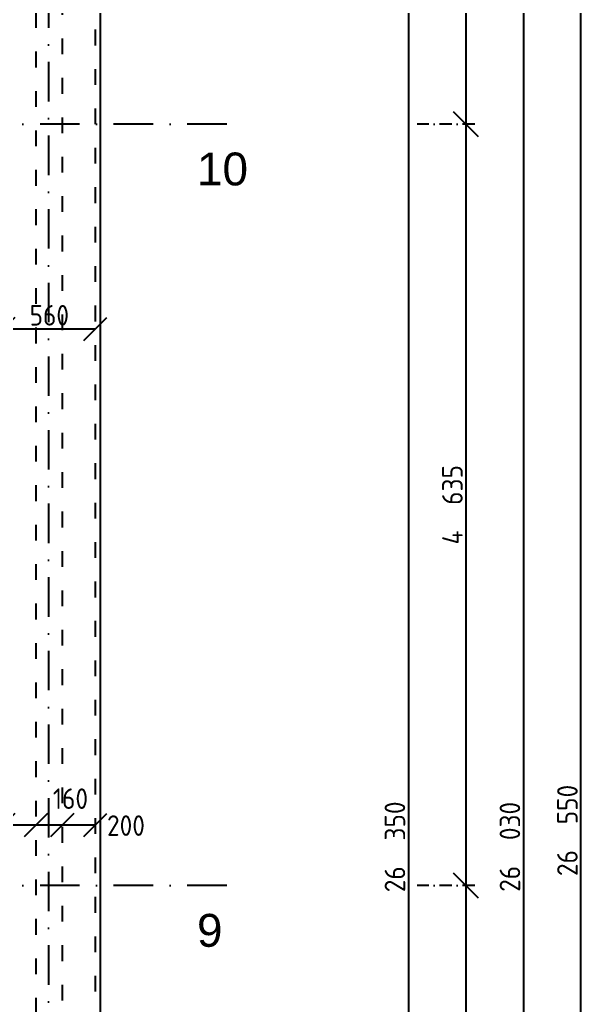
# Model space of a CAD drawing. Extents: x 4511820 to 5180432, y -1526536 to -944957.
# Drawn here: x 5155982 to 5159474, y -962788 to -956788 of the extents above; entities that cross this region are included whole.
import ezdxf

# ---------------------------------------------------------------- set-up
doc = ezdxf.new("R2010")
doc.units = 0
doc.header["$MEASUREMENT"] = 0
doc.linetypes.add('ACAD_ISO03W100', pattern=[30, 12, -18])
doc.linetypes.add('BODKOCIARKOVANA_3', pattern=[5.6, 3, -1.3, 0, -1.3])
doc.layers.get('0').update_dxf_attribs({"linetype": 'CONTINUOUS'})
doc.layers.get('Defpoints').update_dxf_attribs({"color": 61, "linetype": 'CONTINUOUS'})
for name, color, linetype in [('KÓTY', 4, 'CONTINUOUS'), ('osi', 253, 'CONTINUOUS'), ('TENKÁ', 7, 'CONTINUOUS')]:
    doc.layers.add(name, color=color, linetype=linetype)
doc.styles.add('styl1', font='arial.ttf')
doc.styles.add('STYLE1', font='isocp.shx')
doc.dimstyles.new('STANDARD 50', dxfattribs={"dimtxt": 125, "dimasz": 140, "dimexe": 10, "dimexo": 200, "dimgap": 20, "dimtad": 1, "dimdsep": 46, "dimlunit": 6, "dimtxsty": 'STYLE1', "dimblk1": 'OBLIQUE', "dimblk2": 'OBLIQUE', "dimsah": 1, "dimcen": 2.5, "dimse1": 1, "dimse2": 1, "dimadec": 0, "dimazin": 0, "dimtfac": 1, "dimtmove": 1, "dimatfit": 3, "dimldrblk": 'OBLIQUE', "dimfxl": 1, "dimtolj": 1, "dimtzin": 0, "dimarcsym": 0})
doc.dimstyles.new('STANDARD-50', dxfattribs={"dimtxt": 125, "dimasz": 150, "dimexe": 10, "dimexo": 200, "dimgap": 20, "dimtad": 1, "dimdsep": 46, "dimlunit": 6, "dimtxsty": 'STYLE1', "dimblk1": 'OBLIQUE', "dimblk2": 'OBLIQUE', "dimsah": 1, "dimcen": 2.5, "dimse1": 1, "dimse2": 1, "dimadec": 0, "dimazin": 0, "dimtfac": 1, "dimtmove": 1, "dimatfit": 3, "dimldrblk": 'OBLIQUE', "dimfxl": 1, "dimtolj": 1, "dimtzin": 0, "dimarcsym": 0})

# ---------------------------------------------------------------- blocks, each defined once
blk = doc.blocks.new('_OBLIQUE')
at = {"color": 0, "linetype": 'ByBlock'}
blk.add_line((-0.5, -0.5), (0.5, 0.5), dxfattribs=at)
blk = doc.blocks.new('*D14723')
at = {"layer": 'Defpoints', "color": 0}
for p in [(5156157.5, -953473.5), (5156157.5, -957423.5), (5158699, -957423.5)]:
    blk.add_point(p, dxfattribs=at)
at = {"layer": 'KÓTY', "color": 0, "lineweight": -2}
blk.add_line((5158699, -953473.5), (5158699, -957423.5), dxfattribs=at)
at = {"layer": 'KÓTY', "color": 0, "linetype": 'ByBlock', "lineweight": -2, "xscale": 150, "yscale": 150, "zscale": 150}
for p, rotation in [((5158699, -953473.5), 90), ((5158699, -957423.5), 270)]:
    blk.add_blockref('_OBLIQUE', p, dxfattribs=dict(at, rotation=rotation))
at = {"layer": 'KÓTY', "color": 0, "insert": (5158616.5, -955448.5), "char_height": 125, "attachment_point": 5, "rotation": 90, "style": 'STYLE1'}
blk.add_mtext('\\A1;3ﾠ950', dxfattribs=at)
blk = doc.blocks.new('*D14724')
at = {"layer": 'Defpoints', "color": 0}
for p in [(5156157.5, -957423.5), (5156157.5, -962058.5), (5158699, -962058.5)]:
    blk.add_point(p, dxfattribs=at)
at = {"layer": 'KÓTY', "color": 0, "lineweight": -2}
blk.add_line((5158699, -957423.5), (5158699, -962058.5), dxfattribs=at)
at = {"layer": 'KÓTY', "color": 0, "linetype": 'ByBlock', "lineweight": -2, "xscale": 150, "yscale": 150, "zscale": 150}
for p, rotation in [((5158699, -957423.5), 90), ((5158699, -962058.5), 270)]:
    blk.add_blockref('_OBLIQUE', p, dxfattribs=dict(at, rotation=rotation))
at = {"layer": 'KÓTY', "color": 0, "insert": (5158616.5, -959741), "char_height": 125, "attachment_point": 5, "rotation": 90, "style": 'STYLE1'}
blk.add_mtext('\\A1;4ﾠ635', dxfattribs=at)
blk = doc.blocks.new('*D14725')
at = {"layer": 'Defpoints', "color": 0}
for p in [(5156157.5, -962058.5), (5156157.5, -968478.5), (5158699, -968478.5)]:
    blk.add_point(p, dxfattribs=at)
at = {"layer": 'KÓTY', "color": 0, "lineweight": -2}
blk.add_line((5158699, -962058.5), (5158699, -968478.5), dxfattribs=at)
at = {"layer": 'KÓTY', "color": 0, "linetype": 'ByBlock', "lineweight": -2, "xscale": 150, "yscale": 150, "zscale": 150}
for p, rotation in [((5158699, -962058.5), 90), ((5158699, -968478.5), 270)]:
    blk.add_blockref('_OBLIQUE', p, dxfattribs=dict(at, rotation=rotation))
at = {"layer": 'KÓTY', "color": 0, "insert": (5158616.5, -965268.5), "char_height": 125, "attachment_point": 5, "rotation": 90, "style": 'STYLE1'}
blk.add_mtext('\\A1;6ﾠ420', dxfattribs=at)
blk = doc.blocks.new('*D14732')
at = {"layer": 'Defpoints', "color": 0}
for p in [(5156242.5, -948648.5), (5156282.5, -974998.5), (5158349, -974998.5)]:
    blk.add_point(p, dxfattribs=at)
at = {"layer": 'KÓTY', "color": 0, "lineweight": -2}
blk.add_line((5158349, -948648.5), (5158349, -974998.5), dxfattribs=at)
at = {"layer": 'KÓTY', "color": 0, "linetype": 'ByBlock', "lineweight": -2, "xscale": 150, "yscale": 150, "zscale": 150}
for p, rotation in [((5158349, -948648.5), 90), ((5158349, -974998.5), 270)]:
    blk.add_blockref('_OBLIQUE', p, dxfattribs=dict(at, rotation=rotation))
at = {"layer": 'KÓTY', "color": 0, "insert": (5158266.5, -961823.5), "char_height": 125, "attachment_point": 5, "rotation": 90, "style": 'STYLE1'}
blk.add_mtext('\\A1;26ﾠ350', dxfattribs=at)
blk = doc.blocks.new('*D14733')
at = {"layer": 'Defpoints', "color": 0}
for p in [(5156082.5, -948808.5), (5156082.5, -974838.5), (5159049, -974838.5)]:
    blk.add_point(p, dxfattribs=at)
at = {"layer": 'KÓTY', "color": 0, "lineweight": -2}
blk.add_line((5159049, -948808.5), (5159049, -974838.5), dxfattribs=at)
at = {"layer": 'KÓTY', "color": 0, "linetype": 'ByBlock', "lineweight": -2, "xscale": 150, "yscale": 150, "zscale": 150}
for p, rotation in [((5159049, -948808.5), 90), ((5159049, -974838.5), 270)]:
    blk.add_blockref('_OBLIQUE', p, dxfattribs=dict(at, rotation=rotation))
at = {"layer": 'KÓTY', "color": 0, "insert": (5158966.5, -961823.5), "char_height": 125, "attachment_point": 5, "rotation": 90, "style": 'STYLE1'}
blk.add_mtext('\\A1;26ﾠ030', dxfattribs=at)
blk = doc.blocks.new('*D14734')
at = {"layer": 'Defpoints', "color": 0}
for p in [(5156442.5, -948448.5), (5159399, -948448.5), (5156442.5, -974998.5)]:
    blk.add_point(p, dxfattribs=at)
at = {"layer": 'KÓTY', "color": 0, "lineweight": -2}
blk.add_line((5159399, -974998.5), (5159399, -948448.5), dxfattribs=at)
at = {"layer": 'KÓTY', "color": 0, "linetype": 'ByBlock', "lineweight": -2, "xscale": 150, "yscale": 150, "zscale": 150}
for p, rotation in [((5159399, -948448.5), 90), ((5159399, -974998.5), 270)]:
    blk.add_blockref('_OBLIQUE', p, dxfattribs=dict(at, rotation=rotation))
at = {"layer": 'KÓTY', "color": 0, "insert": (5159316.5, -961723.5), "char_height": 125, "attachment_point": 5, "rotation": 90, "style": 'STYLE1'}
blk.add_mtext('\\A1;26ﾠ550', dxfattribs=at)
blk = doc.blocks.new('*D54896')
at = {"layer": 'Defpoints', "color": 0}
for p in [(5155882.5, -958670.1), (5156442.5, -958670.1), (5156442.5, -958670.1)]:
    blk.add_point(p, dxfattribs=at)
at = {"layer": 'KÓTY', "color": 0, "lineweight": -2}
blk.add_line((5155882.5, -958670.1), (5156442.5, -958670.1), dxfattribs=at)
at = {"layer": 'KÓTY', "color": 0, "linetype": 'ByBlock', "lineweight": -2, "xscale": 140, "yscale": 140, "zscale": 140, "rotation": 180}
blk.add_blockref('_OBLIQUE', (5155882.5, -958670.1), dxfattribs=at)
at = {"layer": 'KÓTY', "color": 0, "linetype": 'ByBlock', "lineweight": -2, "xscale": 140, "yscale": 140, "zscale": 140}
blk.add_blockref('_OBLIQUE', (5156442.5, -958670.1), dxfattribs=at)
at = {"layer": 'KÓTY', "color": 0, "insert": (5156162.5, -958587.6), "char_height": 125, "attachment_point": 5, "style": 'STYLE1'}
blk.add_mtext('\\A1;560', dxfattribs=at)
blk = doc.blocks.new('*D54963')
at = {"layer": 'Defpoints', "color": 0}
for p in [(5155882.5, -961689.5), (5156082.5, -961689.5), (5156082.5, -961689.5)]:
    blk.add_point(p, dxfattribs=at)
at = {"layer": 'KÓTY', "color": 0, "lineweight": -2}
blk.add_line((5155882.5, -961689.5), (5156082.5, -961689.5), dxfattribs=at)
at = {"layer": 'KÓTY', "color": 0, "linetype": 'ByBlock', "lineweight": -2, "xscale": 140, "yscale": 140, "zscale": 140, "rotation": 180}
blk.add_blockref('_OBLIQUE', (5155882.5, -961689.5), dxfattribs=at)
at = {"layer": 'KÓTY', "color": 0, "linetype": 'ByBlock', "lineweight": -2, "xscale": 140, "yscale": 140, "zscale": 140}
blk.add_blockref('_OBLIQUE', (5156082.5, -961689.5), dxfattribs=at)
at = {"layer": 'KÓTY', "color": 0, "insert": (5155705.8, -961571.4), "char_height": 125, "attachment_point": 5, "style": 'STYLE1'}
blk.add_mtext('\\A1;200', dxfattribs=at)
blk = doc.blocks.new('*D54964')
at = {"layer": 'Defpoints', "color": 0}
for p in [(5156082.5, -961689.5), (5156242.5, -961689.5), (5156242.5, -961689.5)]:
    blk.add_point(p, dxfattribs=at)
at = {"layer": 'KÓTY', "color": 0, "lineweight": -2}
blk.add_line((5156082.5, -961689.5), (5156242.5, -961689.5), dxfattribs=at)
at = {"layer": 'KÓTY', "color": 0, "linetype": 'ByBlock', "lineweight": -2, "xscale": 140, "yscale": 140, "zscale": 140, "rotation": 180}
blk.add_blockref('_OBLIQUE', (5156082.5, -961689.5), dxfattribs=at)
at = {"layer": 'KÓTY', "color": 0, "linetype": 'ByBlock', "lineweight": -2, "xscale": 140, "yscale": 140, "zscale": 140}
blk.add_blockref('_OBLIQUE', (5156242.5, -961689.5), dxfattribs=at)
at = {"layer": 'KÓTY', "color": 0, "insert": (5156291.4, -961530.1), "char_height": 125, "attachment_point": 5, "style": 'STYLE1'}
blk.add_mtext('\\A1;160', dxfattribs=at)
blk = doc.blocks.new('*D54965')
at = {"layer": 'Defpoints', "color": 0}
for p in [(5156242.5, -961689.5), (5156442.5, -961689.5), (5156442.5, -961689.5)]:
    blk.add_point(p, dxfattribs=at)
at = {"layer": 'KÓTY', "color": 0, "lineweight": -2}
blk.add_line((5156242.5, -961689.5), (5156442.5, -961689.5), dxfattribs=at)
at = {"layer": 'KÓTY', "color": 0, "linetype": 'ByBlock', "lineweight": -2, "xscale": 140, "yscale": 140, "zscale": 140, "rotation": 180}
blk.add_blockref('_OBLIQUE', (5156242.5, -961689.5), dxfattribs=at)
at = {"layer": 'KÓTY', "color": 0, "linetype": 'ByBlock', "lineweight": -2, "xscale": 140, "yscale": 140, "zscale": 140}
blk.add_blockref('_OBLIQUE', (5156442.5, -961689.5), dxfattribs=at)
at = {"layer": 'KÓTY', "color": 0, "insert": (5156629.3, -961694.1), "char_height": 125, "attachment_point": 5, "style": 'STYLE1'}
blk.add_mtext('\\A1;200', dxfattribs=at)

msp = doc.modelspace()

# ---------------------------------------------------------------- linework, layer by layer
at = {"layer": 'KÓTY', "linetype": 'BODKOCIARKOVANA_3', "ltscale": 25}
for p, q in [((5158752.403, -957423.5), (5158402.403, -957423.5)), ((5158752.403, -962058.5), (5158402.403, -962058.5))]:
    msp.add_line(p, q, dxfattribs=at)
at = {"layer": 'osi', "linetype": 'BODKOCIARKOVANA_3', "ltscale": 80}
for p, q in [((5156157.5, -947635.406), (5156157.5, -979563.309)), ((5157242.5, -957423.5), (5093572.5, -957423.5)), ((5157242.5, -962058.5), (5093572.5, -962058.5))]:
    msp.add_line(p, q, dxfattribs=at)
at = {"layer": 'TENKÁ', "color": 144, "linetype": 'ACAD_ISO03W100', "ltscale": 8}
msp.add_line((5156442.5, -948448.5), (5156442.5, -976028.5), dxfattribs=at)
at = {"layer": 'TENKÁ'}
msp.add_line((5156472.5, -948418.5), (5156472.5, -976028.5), dxfattribs=at)
at = {"layer": 'TENKÁ', "linetype": 'ACAD_ISO03W100', "ltscale": 8}
for p, q in [((5156242.5, -974998.5), (5156242.5, -948648.5)), ((5156082.5, -974838.5), (5156082.5, -948808.5))]:
    msp.add_line(p, q, dxfattribs=at)

# ---------------------------------------------------------------- texts
at = {"layer": 'TENKÁ', "ltscale": 0.25, "style": 'styl1'}
for s, p in [('10', (5157061.554, -957796.769)), ('9', (5157061.554, -962431.769))]:
    msp.add_text(s, height=200, dxfattribs=at).set_placement(p)

# ---------------------------------------------------------------- dimensions: what is measured, and where the dimension line sits
at = {"layer": 'KÓTY'}
for base, p1, p2, picture, middle in [((5159399, -948448.5), (5156442.5, -974998.5), (5156442.5, -948448.5), '*D14734', (5159316.457, -961723.5)), ((5158349, -974998.5), (5156242.5, -948648.5), (5156282.5, -974998.5), '*D14732', (5158266.457, -961823.5)), ((5159049, -974838.5), (5156082.5, -948808.5), (5156082.5, -974838.5), '*D14733', (5158966.457, -961823.5)), ((5158699, -957423.5), (5156157.5, -953473.5), (5156157.5, -957423.5), '*D14723', (5158616.457, -955448.5)), ((5158699, -962058.5), (5156157.5, -957423.5), (5156157.5, -962058.5), '*D14724', (5158616.457, -959741)), ((5158699, -968478.5), (5156157.5, -962058.5), (5156157.5, -968478.5), '*D14725', (5158616.457, -965268.5))]:
    dim = msp.add_linear_dim(base=base, p1=p1, p2=p2, angle=90, dimstyle='STANDARD-50', dxfattribs=at)
    dim.commit()
    dim.dimension.update_dxf_attribs({"geometry": picture, "text_midpoint": middle})
dim = msp.add_linear_dim(base=(5156442.5, -958670.105), p1=(5155882.5, -958670.105), p2=(5156442.5, -958670.105), dimstyle='STANDARD 50', override={"dimtxsty": 'STYLE1', "dimldrblk": 'OBLIQUE'}, dxfattribs=at)
dim.commit()
dim.dimension.update_dxf_attribs({"geometry": '*D54896', "text_midpoint": (5156162.5, -958587.605)})
for base, p1, p2, picture, middle in [((5156242.5, -961689.498), (5156082.5, -961689.498), (5156242.5, -961689.498), '*D54964', (5156291.388, -961612.569)), ((5156082.5, -961689.498), (5155882.5, -961689.498), (5156082.5, -961689.498), '*D54963', (5155705.781, -961653.855)), ((5156442.5, -961689.498), (5156242.5, -961689.498), (5156442.5, -961689.498), '*D54965', (5156629.281, -961776.626))]:
    dim = msp.add_linear_dim(base=base, p1=p1, p2=p2, dimstyle='STANDARD 50', dxfattribs=at)
    dim.commit()
    dim.dimension.update_dxf_attribs({"geometry": picture, "text_midpoint": middle, "dimtype": 160})

doc.saveas('drawing.dxf')
